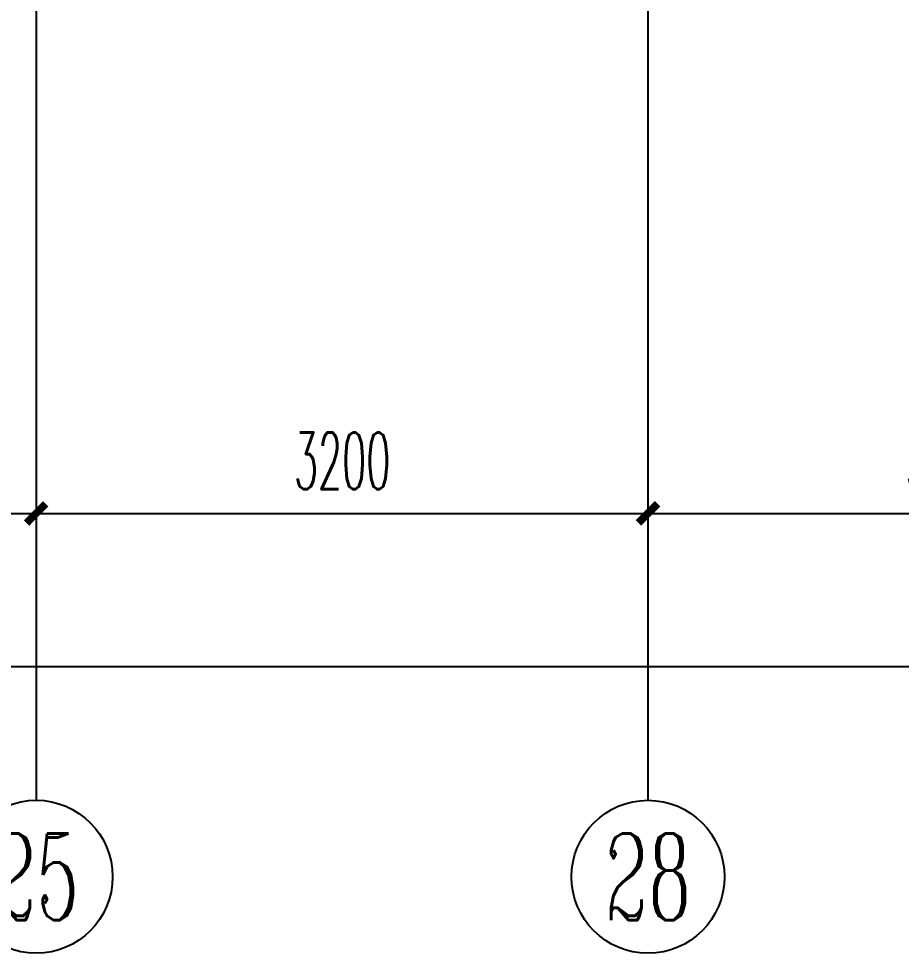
# Model space of a CAD drawing. Extents: x 27938 to 1507990, y 110129 to 923079.
# Drawn here: x 862125 to 866742, y 202607 to 207494 of the extents above; entities that cross this region are included whole.
import ezdxf
from ezdxf.enums import TextEntityAlignment as Align

# ---------------------------------------------------------------- set-up
doc = ezdxf.new("R2010")
doc.units = 0
doc.header["$LTSCALE"] = 1000
doc.header["$MEASUREMENT"] = 0
doc.linetypes.add('DOTE', pattern=[2.42, 2, -0.2, 0.02, -0.2])
for name, color, linetype in [('----建筑底图', 8, 'Continuous'), ('AXIS', 3, 'Continuous'), ('AXIS_TEXT', 7, 'Continuous'), ('DOTE', 1, 'Continuous')]:
    doc.layers.add(name, color=color, linetype=linetype)
doc.styles.add('_TCH_AXIS', font='COMPLEX', dxfattribs={"bigfont": 'GBCBIG'})
doc.styles.add('_TCH_DIM_T3', font='SIMPLEX.shx', dxfattribs={"width": 0.494118, "bigfont": 'GBCBIG.shx'})
doc.styles.add('COMPLEX', font='COMPLEX')
doc.dimstyles.new('_TCH_ARCH&&100', dxfattribs={"dimtxt": 297.5, "dimasz": 100, "dimexe": 250, "dimexo": 300, "dimgap": 126.25, "dimtad": 1, "dimdec": 0, "dimzin": 0, "dimdsep": 46, "dimtxsty": '_TCH_DIM_T3', "dimblk": 'ARCHTICK', "dimcen": 0.09, "dimclrt": 4, "dimazin": 2, "dimtfac": 1, "dimtdec": 0, "dimtix": 1, "dimtmove": 2, "dimatfit": 3, "dimfxl": 100, "dimtolj": 1, "dimtzin": 0, "dimarcsym": 0})

# ---------------------------------------------------------------- blocks, each defined once
blk = doc.blocks.new('_ArchTick')
at = {"color": 0, "linetype": 'ByBlock', "const_width": 0.4}
blk.add_lwpolyline([(-0.5, -0.5), (0.5, 0.5)], dxfattribs=at)
blk = doc.blocks.new('*D1265')
at = {"layer": 'AXIS', "color": 0, "lineweight": -2}
for p, q in [((14302.5, -31499.8), (14302.5, -34749.8)), ((64302.5, -31499.8), (64302.5, -34749.8)), ((14302.5, -34499.8), (64302.5, -34499.8))]:
    blk.add_line(p, q, dxfattribs=at)
at = {"layer": 'Defpoints', "color": 0}
for p in [(14302.5, -31199.8), (64302.5, -31199.8), (64302.5, -34499.8)]:
    blk.add_point(p, dxfattribs=at)
at = {"layer": 'AXIS', "color": 0, "lineweight": -2, "xscale": 100, "yscale": 100, "zscale": 100, "rotation": 180}
blk.add_blockref('_ArchTick', (14302.5, -34499.8), dxfattribs=at)
at = {"layer": 'AXIS', "color": 0, "lineweight": -2, "xscale": 100, "yscale": 100, "zscale": 100}
blk.add_blockref('_ArchTick', (64302.5, -34499.8), dxfattribs=at)
at = {"layer": 'AXIS', "color": 4, "insert": (39302.5, -34224.8), "char_height": 297.5, "attachment_point": 5, "style": '_TCH_DIM_T3'}
blk.add_mtext('\\A1;50000', dxfattribs=at)
blk = doc.blocks.new('*D1274')
at = {"layer": 'AXIS', "color": 0, "lineweight": -2}
for p, q in [((51802.5, -31499.8), (51802.5, -33949.8)), ((55002.5, -31499.8), (55002.5, -33949.8)), ((51802.5, -33699.8), (55002.5, -33699.8))]:
    blk.add_line(p, q, dxfattribs=at)
at = {"layer": 'Defpoints', "color": 0}
for p in [(51802.5, -31199.8), (55002.5, -31199.8), (55002.5, -33699.8)]:
    blk.add_point(p, dxfattribs=at)
at = {"layer": 'AXIS', "color": 0, "lineweight": -2, "xscale": 100, "yscale": 100, "zscale": 100, "rotation": 180}
blk.add_blockref('_ArchTick', (51802.5, -33699.8), dxfattribs=at)
at = {"layer": 'AXIS', "color": 0, "lineweight": -2, "xscale": 100, "yscale": 100, "zscale": 100}
blk.add_blockref('_ArchTick', (55002.5, -33699.8), dxfattribs=at)
at = {"layer": 'AXIS', "color": 4, "insert": (53402.5, -33424.8), "char_height": 297.5, "attachment_point": 5, "style": '_TCH_DIM_T3'}
blk.add_mtext('\\A1;3200', dxfattribs=at)
blk = doc.blocks.new('*D1275')
at = {"layer": 'AXIS', "color": 0, "lineweight": -2}
for p, q in [((48602.4, -31499.8), (48602.4, -33949.8)), ((51802.5, -31499.8), (51802.5, -33949.8)), ((48602.4, -33699.8), (51802.5, -33699.8))]:
    blk.add_line(p, q, dxfattribs=at)
at = {"layer": 'Defpoints', "color": 0}
for p in [(48602.4, -31199.8), (51802.5, -31199.8), (51802.5, -33699.8)]:
    blk.add_point(p, dxfattribs=at)
at = {"layer": 'AXIS', "color": 0, "lineweight": -2, "xscale": 100, "yscale": 100, "zscale": 100, "rotation": 180}
blk.add_blockref('_ArchTick', (48602.4, -33699.8), dxfattribs=at)
at = {"layer": 'AXIS', "color": 0, "lineweight": -2, "xscale": 100, "yscale": 100, "zscale": 100}
blk.add_blockref('_ArchTick', (51802.5, -33699.8), dxfattribs=at)
at = {"layer": 'AXIS', "color": 4, "insert": (50202.5, -33424.8), "char_height": 297.5, "attachment_point": 5, "style": '_TCH_DIM_T3'}
blk.add_mtext('\\A1;3200', dxfattribs=at)
blk = doc.blocks.new('*D1276')
at = {"layer": 'AXIS', "color": 0, "lineweight": -2}
for p, q in [((42802.5, -31499.8), (42802.5, -33949.8)), ((48602.4, -31499.8), (48602.4, -33949.8)), ((42802.5, -33699.8), (48602.4, -33699.8))]:
    blk.add_line(p, q, dxfattribs=at)
at = {"layer": 'Defpoints', "color": 0}
for p in [(42802.5, -31199.8), (48602.4, -31199.8), (48602.4, -33699.8)]:
    blk.add_point(p, dxfattribs=at)
at = {"layer": 'AXIS', "color": 0, "lineweight": -2, "xscale": 100, "yscale": 100, "zscale": 100, "rotation": 180}
blk.add_blockref('_ArchTick', (42802.5, -33699.8), dxfattribs=at)
at = {"layer": 'AXIS', "color": 0, "lineweight": -2, "xscale": 100, "yscale": 100, "zscale": 100}
blk.add_blockref('_ArchTick', (48602.4, -33699.8), dxfattribs=at)
at = {"layer": 'AXIS', "color": 4, "insert": (45702.5, -33424.8), "char_height": 297.5, "attachment_point": 5, "style": '_TCH_DIM_T3'}
blk.add_mtext('\\A1;5800', dxfattribs=at)
blk = doc.blocks.new('_AXISO')
at = {"color": 0}
blk.add_circle((0, 0), 0.5, dxfattribs=at)
at = {"layer": 'AXIS_TEXT', "color": 0, "style": 'COMPLEX', "width": 1.041667}
blk.add_attdef('A', text='', height=0.56, dxfattribs=at).set_placement((-0.25, -0.28), (0.25, -0.28), align=Align.FIT)
blk = doc.blocks.new('A$C7FBD0C6F')
at = {"layer": 'AXIS', "color": 8}
for p, q in [((48602.4, -31199.7), (48602.4, -35199.7)), ((51802.5, -31199.9), (51802.5, -35199.9))]:
    blk.add_line(p, q, dxfattribs=at)
at = {"layer": 'DOTE', "color": 169, "linetype": 'DOTE', "ltscale": 0.3}
for p, q in [((48602.7, -20099.8), (48602.4, -31199.8)), ((51802.5, -24399.8), (51802.5, -31199.8))]:
    blk.add_line(p, q, dxfattribs=at)
at = {"layer": 'AXIS', "color": 8}
ref = blk.add_blockref('_AXISO', (48602.4, -35599.7), dxfattribs=dict(at, xscale=800, yscale=800, zscale=800))
ref.add_attrib('A', '25', dxfattribs={"layer": 'AXIS_TEXT', "color": 8, "ltscale": 0.5, "height": 452.55, "style": '_TCH_AXIS', "width": 0.617647}).set_placement((48376.2, -35826), (48828.7, -35826), align=Align.FIT)
ref = blk.add_blockref('_AXISO', (51802.5, -35599.9), dxfattribs=dict(at, xscale=800, yscale=800, zscale=800))
ref.add_attrib('A', '28', dxfattribs={"layer": 'AXIS_TEXT', "color": 8, "ltscale": 0.5, "height": 452.55, "style": '_TCH_AXIS', "width": 0.617647}).set_placement((51576.2, -35826.1), (52028.7, -35826.1), align=Align.FIT)
for p1, p2, distance, picture, middle in [((14302.5, -31199.8), (64302.5, -31199.8), -3300, '*D1265', (39302.5, -34224.8)), ((42802.5, -31199.8), (48602.4, -31199.8), -2500, '*D1276', (45702.5, -33424.8)), ((48602.4, -31199.8), (51802.5, -31199.8), -2500, '*D1275', (50202.5, -33424.8)), ((51802.5, -31199.8), (55002.5, -31199.8), -2500, '*D1274', (53402.5, -33424.8))]:
    dim = blk.add_aligned_dim(p1=p1, p2=p2, distance=distance, dimstyle='_TCH_ARCH&&100', dxfattribs=at)
    dim.commit()
    dim.dimension.update_dxf_attribs({"geometry": picture, "text_midpoint": middle})

msp = doc.modelspace()

# ---------------------------------------------------------------- block references
at = {"layer": '----建筑底图', "ltscale": 0.5}
msp.add_blockref('A$C7FBD0C6F', (813614.1, 238606.8), dxfattribs=at)

doc.saveas('drawing.dxf')
